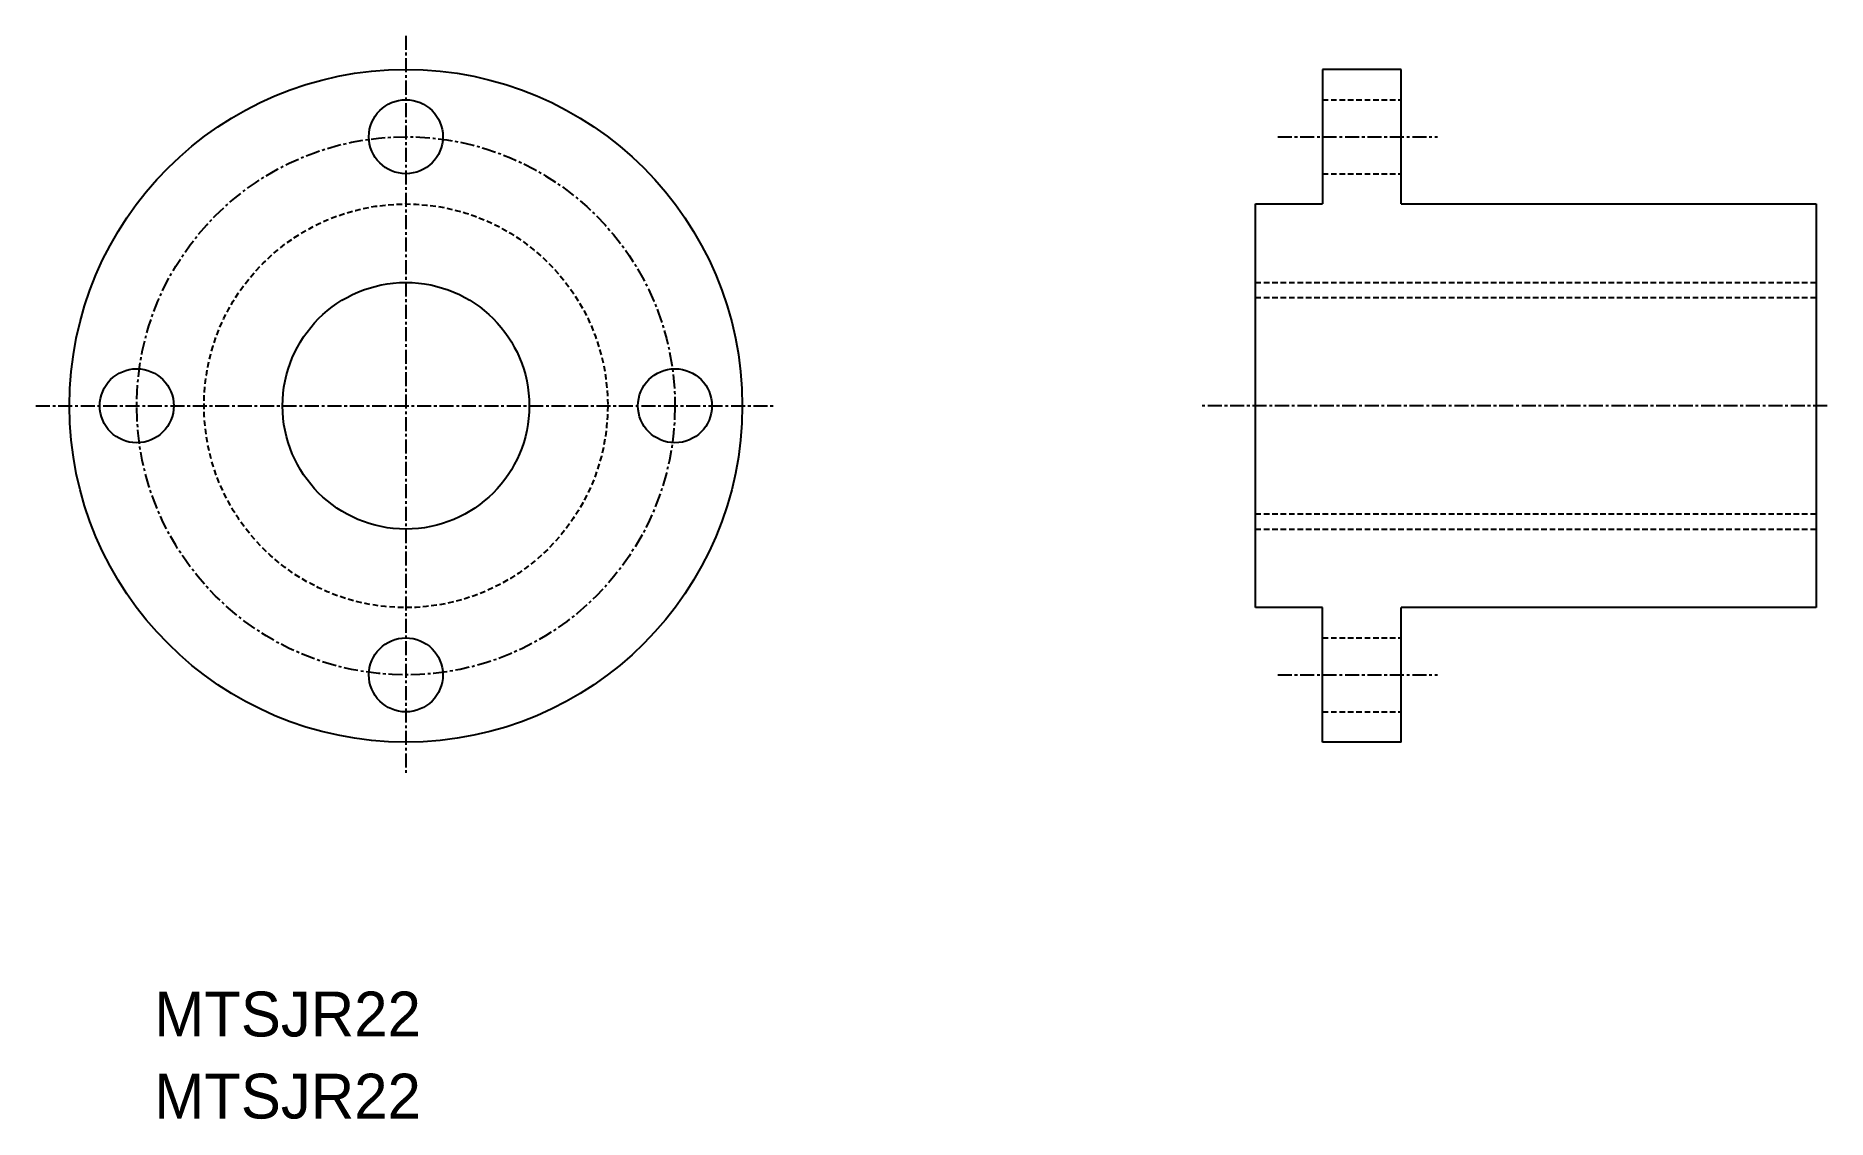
# Model space of a CAD drawing. Extents: x 433 to 593, y 140 to 237.
import ezdxf

# ---------------------------------------------------------------- set-up
doc = ezdxf.new("R2010")
doc.units = 0
doc.linetypes.add('CENTER', pattern=[2, 1.25, -0.25, 0.25, -0.25])
doc.linetypes.add('DASHED', pattern=[0.75, 0.5, -0.25])
doc.layers.get('0').update_dxf_attribs({"linetype": 'CONTINUOUS'})
doc.layers.add('CENTER', color=1, linetype='CENTER')

msp = doc.modelspace()

# ---------------------------------------------------------------- linework, layer by layer
at = {"color": 7, "linetype": 'CONTINUOUS'}
for p, q in [((555.16, 233.65), (548.16, 233.65)), ((548.16, 233.65), (548.16, 221.65)), ((555.16, 221.65), (555.16, 233.65)), ((542.16, 185.65), (542.16, 221.65)), ((542.16, 221.65), (548.16, 221.65)), ((555.16, 221.65), (592.16, 221.65)), ((592.16, 221.65), (592.16, 185.65)), ((548.16, 185.65), (542.16, 185.65)), ((548.16, 173.65), (548.16, 185.65)), ((592.16, 185.65), (555.16, 185.65)), ((555.16, 173.65), (555.16, 185.65)), ((555.16, 173.65), (548.16, 173.65))]:
    msp.add_line(p, q, dxfattribs=at)
at = {"color": 3, "linetype": 'DASHED'}
for p, q in [((548.16, 230.95), (555.16, 230.95)), ((548.16, 224.35), (555.16, 224.35)), ((542.16, 214.65), (592.16, 214.65)), ((542.16, 213.3), (592.16, 213.3)), ((542.16, 194), (592.16, 194)), ((542.16, 192.65), (592.16, 192.65)), ((548.16, 182.95), (555.16, 182.95)), ((548.16, 176.35), (555.16, 176.35))]:
    msp.add_line(p, q, dxfattribs=at)
at = {"color": 7, "linetype": 'CONTINUOUS'}
for centre, radius in [((466.4, 203.65), 30), ((466.4, 227.65), 3.3), ((466.4, 203.65), 11), ((442.4, 203.65), 3.3), ((490.4, 203.65), 3.3), ((466.4, 179.65), 3.3)]:
    msp.add_circle(centre, radius, dxfattribs=at)
at = {"color": 3, "linetype": 'DASHED'}
msp.add_circle((466.4, 203.65), 18, dxfattribs=at)
at = {"layer": 'CENTER', "color": 1, "linetype": 'CENTER'}
for p, q in [((466.4, 236.65), (466.4, 170.65)), ((544.16, 227.65), (558.4, 227.65)), ((433.4, 203.65), (499.4, 203.65)), ((593.16, 203.65), (537.16, 203.65)), ((544.16, 179.65), (558.4, 179.65))]:
    msp.add_line(p, q, dxfattribs=at)
msp.add_circle((466.4, 203.65), 24, dxfattribs=at)

# ---------------------------------------------------------------- texts
at = {"color": 7, "linetype": 'CONTINUOUS'}
for p in [(443.96, 147.4), (443.96, 140.08)]:
    msp.add_text('MTSJR22', height=4, dxfattribs=at).set_placement(p)

doc.saveas('drawing.dxf')
